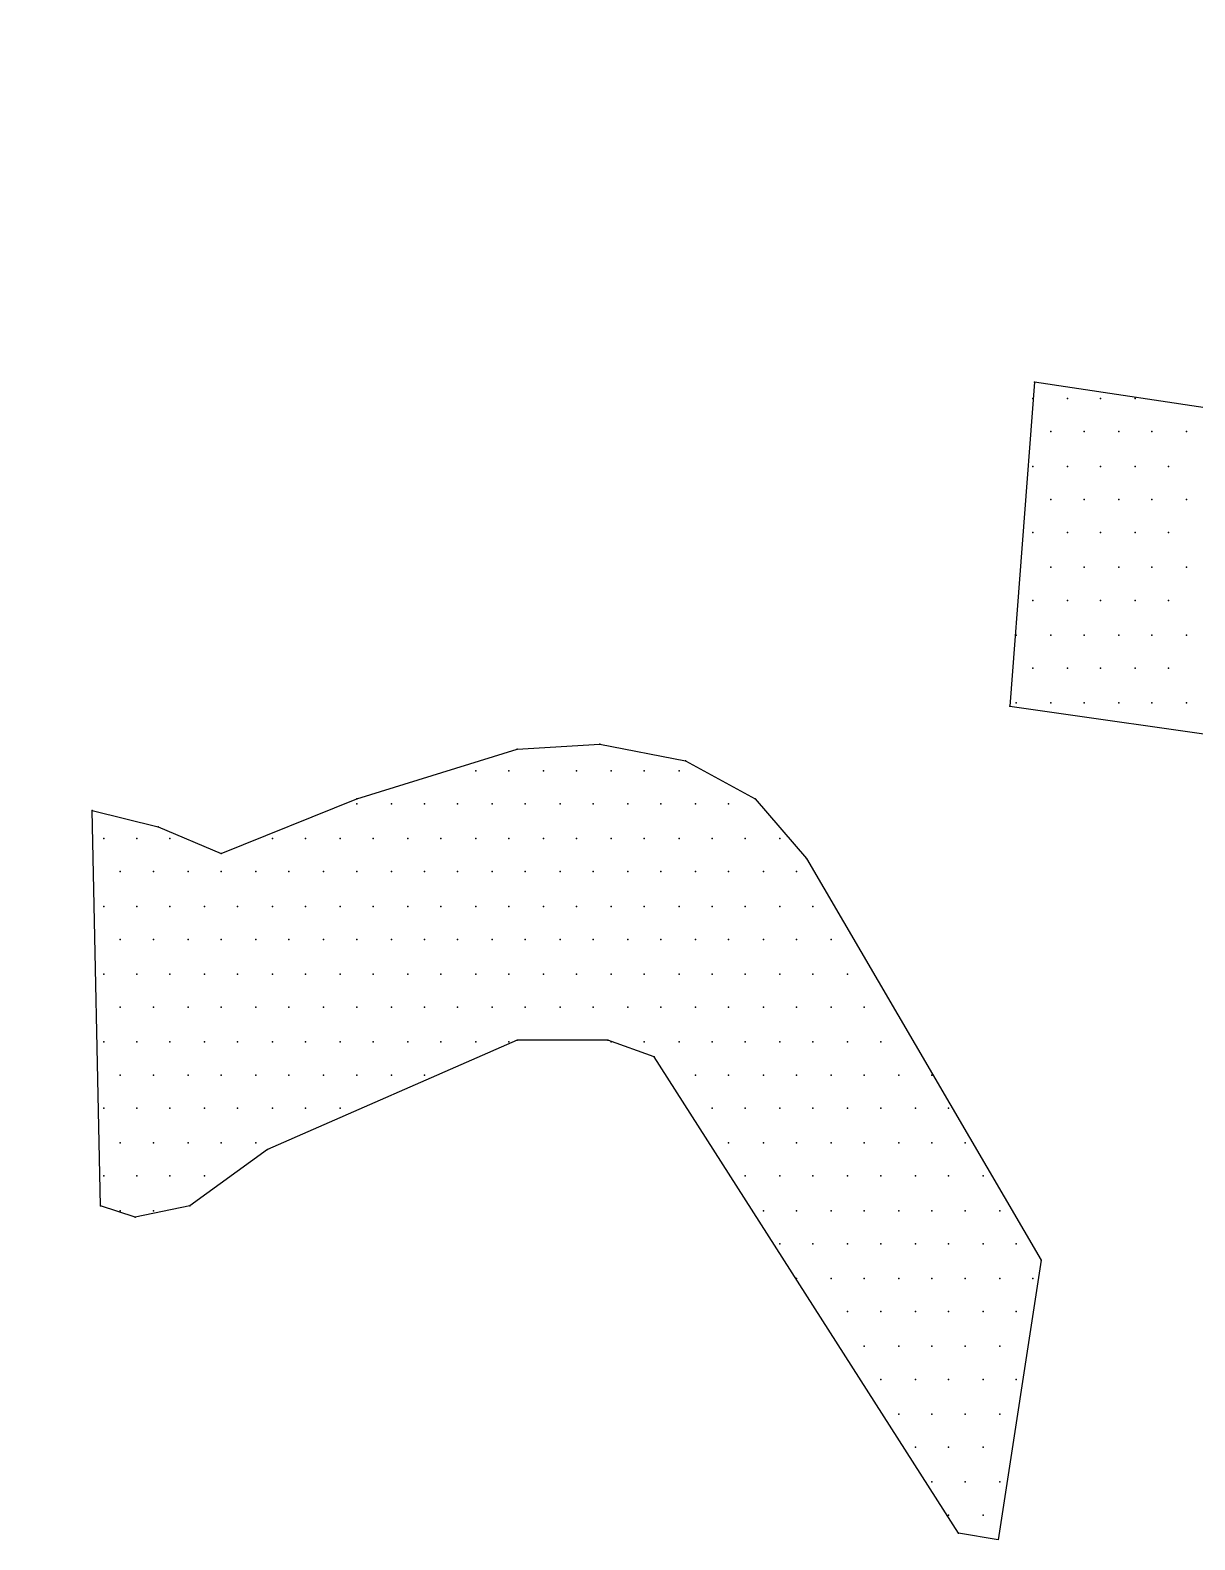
# Model space of a CAD drawing. Extents: x 180421 to 182279, y 668879 to 669787.
# Drawn here: x 181687.315 to 181691.033, y 669709.205 to 669714.022 of the extents above; entities that cross this region are included whole.
import ezdxf

# ---------------------------------------------------------------- set-up
doc = ezdxf.new("R2010")
doc.units = 0
doc.header["$LTSCALE"] = 2.5
doc.header["$MEASUREMENT"] = 0
doc.layers.add('KOTERET', color=1, linetype='CONTINUOUS')

msp = doc.modelspace()

# ---------------------------------------------------------------- linework, layer by layer
at = {"layer": 'KOTERET', "color": 1, "linetype": 'Continuous'}
for points in [[(181688.7952, 669737.3002, 0.06433), (181676.0537, 669740.8155, 0.055067), (181664.7321, 669741.1533, 0.081051), (181651.3572, 669738.4033, 0.05642), (181642.8858, 669734.0225, 0.170965), (181636.3725, 669726.4272, 0.076819), (181635.3802, 669721.9355, 0.118306), (181636.9689, 669715.0897, 0.129737), (181642.0465, 669709.3207, 0.070189), (181651.9853, 669704.0847, 0.047922), (181659.4381, 669702.1899, 0.049022), (181670.1052, 669701.4245, 0.072792), (181685.7075, 669704.127, 0.1248), (181695.9577, 669709.7324, 0.103709), (181701.5895, 669717.6971, 0.036886), (181702.0012, 669719.4442, 0.106536), (181701.7161, 669724.5693, 0.106243), (181696.6491, 669732.3071, 0.106919), (181688.7952, 669737.3002)], [(181659.6281, 669703.3352, 0.049045), (181670.0736, 669702.5857, 0.072972), (181685.3802, 669705.2459, 0.125195), (181695.1659, 669710.5821, 0.103069), (181700.5022, 669718.1035, 0.035565), (181700.8558, 669719.6289, 0.105225), (181700.613, 669724.2104, 0.105504), (181695.8363, 669731.4837, 0.107235), (181688.3729, 669736.2235, 0.064474), (181675.8901, 669739.6648, 0.055181), (181664.8007, 669739.9973, 0.081162), (181651.7742, 669737.3213, 0.05669), (181643.498, 669733.0354, 0.171614), (181637.4545, 669726.0102, 0.076301), (181636.5414, 669721.8932, 0.117637), (181638.0087, 669715.6122, 0.130118), (181642.7116, 669710.276, 0.070334), (181652.3812, 669705.1773, 0.047983), (181659.6281, 669703.3352)]]:
    msp.add_lwpolyline(points, format="xyb", dxfattribs=at)
at = {"layer": 'KOTERET', "color": 2, "linetype": 'Continuous'}
for points in [[(181690.5212, 669712.8993), (181690.442, 669711.8647)], [(181691.1862, 669712.799), (181690.5212, 669712.8993)], [(181690.5159, 669712.8465), (181690.5159, 669712.8465)], [(181690.6267, 669712.8465), (181690.6267, 669712.8465)], [(181690.7323, 669712.8465), (181690.7323, 669712.8465)], [(181690.8431, 669712.8465), (181690.8431, 669712.8465)], [(181690.5739, 669712.7409), (181690.5739, 669712.7409)], [(181690.6795, 669712.7409), (181690.6795, 669712.7409)], [(181690.7903, 669712.7409), (181690.7903, 669712.7409)], [(181690.8959, 669712.7409), (181690.8959, 669712.7409)], [(181691.0067, 669712.7409), (181691.0067, 669712.7409)], [(181690.5159, 669712.6301), (181690.5159, 669712.6301)], [(181690.6267, 669712.6301), (181690.6267, 669712.6301)], [(181690.7323, 669712.6301), (181690.7323, 669712.6301)], [(181690.8431, 669712.6301), (181690.8431, 669712.6301)], [(181690.9487, 669712.6301), (181690.9487, 669712.6301)], [(181690.5739, 669712.5245), (181690.5739, 669712.5245)], [(181690.6795, 669712.5245), (181690.6795, 669712.5245)], [(181690.7903, 669712.5245), (181690.7903, 669712.5245)], [(181690.8959, 669712.5245), (181690.8959, 669712.5245)], [(181691.0067, 669712.5245), (181691.0067, 669712.5245)], [(181690.5159, 669712.4189), (181690.5159, 669712.4189)], [(181690.6267, 669712.4189), (181690.6267, 669712.4189)], [(181690.7323, 669712.4189), (181690.7323, 669712.4189)], [(181690.8431, 669712.4189), (181690.8431, 669712.4189)], [(181690.9487, 669712.4189), (181690.9487, 669712.4189)], [(181690.5739, 669712.3081), (181690.5739, 669712.3081)], [(181690.6795, 669712.3081), (181690.6795, 669712.3081)], [(181690.7903, 669712.3081), (181690.7903, 669712.3081)], [(181690.8959, 669712.3081), (181690.8959, 669712.3081)], [(181691.0067, 669712.3081), (181691.0067, 669712.3081)], [(181690.5159, 669712.2025), (181690.5159, 669712.2025)], [(181690.6267, 669712.2025), (181690.6267, 669712.2025)], [(181690.7323, 669712.2025), (181690.7323, 669712.2025)], [(181690.8431, 669712.2025), (181690.8431, 669712.2025)], [(181690.9487, 669712.2025), (181690.9487, 669712.2025)], [(181690.4631, 669712.0917), (181690.4631, 669712.0917)], [(181690.5739, 669712.0917), (181690.5739, 669712.0917)], [(181690.6795, 669712.0917), (181690.6795, 669712.0917)], [(181690.7903, 669712.0917), (181690.7903, 669712.0917)], [(181690.8959, 669712.0917), (181690.8959, 669712.0917)], [(181691.0067, 669712.0917), (181691.0067, 669712.0917)], [(181690.5159, 669711.9861), (181690.5159, 669711.9861)], [(181690.6267, 669711.9861), (181690.6267, 669711.9861)], [(181690.7323, 669711.9861), (181690.7323, 669711.9861)], [(181690.8431, 669711.9861), (181690.8431, 669711.9861)], [(181690.9487, 669711.9861), (181690.9487, 669711.9861)], [(181690.442, 669711.8647), (181691.2179, 669711.7539)], [(181690.4631, 669711.8753), (181690.4631, 669711.8753)], [(181690.5739, 669711.8753), (181690.5739, 669711.8753)], [(181690.6795, 669711.8753), (181690.6795, 669711.8753)], [(181690.7903, 669711.8753), (181690.7903, 669711.8753)], [(181690.8959, 669711.8753), (181690.8959, 669711.8753)], [(181691.0067, 669711.8753), (181691.0067, 669711.8753)], [(181688.8691, 669711.7275), (181689.133, 669711.7433)], [(181689.133, 669711.7433), (181689.4075, 669711.6906)], [(181688.3571, 669711.5692), (181688.8691, 669711.7275)], [(181688.7371, 669711.6589), (181688.7371, 669711.6589)], [(181688.8427, 669711.6589), (181688.8427, 669711.6589)], [(181688.9535, 669711.6589), (181688.9535, 669711.6589)], [(181689.0591, 669711.6589), (181689.0591, 669711.6589)], [(181689.1699, 669711.6589), (181689.1699, 669711.6589)], [(181689.2755, 669711.6589), (181689.2755, 669711.6589)], [(181689.3863, 669711.6589), (181689.3863, 669711.6589)], [(181689.4075, 669711.6906), (181689.6291, 669711.5692)], [(181687.9243, 669711.395), (181688.3571, 669711.5692)], [(181688.3571, 669711.5533), (181688.3571, 669711.5533)], [(181688.4679, 669711.5533), (181688.4679, 669711.5533)], [(181688.5735, 669711.5533), (181688.5735, 669711.5533)], [(181688.6791, 669711.5533), (181688.6791, 669711.5533)], [(181688.7899, 669711.5533), (181688.7899, 669711.5533)], [(181688.8955, 669711.5533), (181688.8955, 669711.5533)], [(181689.0063, 669711.5533), (181689.0063, 669711.5533)], [(181689.1119, 669711.5533), (181689.1119, 669711.5533)], [(181689.2227, 669711.5533), (181689.2227, 669711.5533)], [(181689.3283, 669711.5533), (181689.3283, 669711.5533)], [(181689.4391, 669711.5533), (181689.4391, 669711.5533)], [(181689.5447, 669711.5533), (181689.5447, 669711.5533)], [(181689.6291, 669711.5692), (181689.7928, 669711.3792)], [(181687.539, 669710.2707), (181687.5126, 669711.5322)], [(181687.5126, 669711.5322), (181687.7237, 669711.4794)], [(181687.7237, 669711.4794), (181687.9243, 669711.395)], [(181687.5495, 669711.4425), (181687.5495, 669711.4425)], [(181687.6551, 669711.4425), (181687.6551, 669711.4425)], [(181687.7607, 669711.4425), (181687.7607, 669711.4425)], [(181688.0879, 669711.4425), (181688.0879, 669711.4425)], [(181688.1935, 669711.4425), (181688.1935, 669711.4425)], [(181688.3043, 669711.4425), (181688.3043, 669711.4425)], [(181688.4099, 669711.4425), (181688.4099, 669711.4425)], [(181688.5207, 669711.4425), (181688.5207, 669711.4425)], [(181688.6263, 669711.4425), (181688.6263, 669711.4425)], [(181688.7371, 669711.4425), (181688.7371, 669711.4425)], [(181688.8427, 669711.4425), (181688.8427, 669711.4425)], [(181688.9535, 669711.4425), (181688.9535, 669711.4425)], [(181689.0591, 669711.4425), (181689.0591, 669711.4425)], [(181689.1699, 669711.4425), (181689.1699, 669711.4425)], [(181689.2755, 669711.4425), (181689.2755, 669711.4425)], [(181689.3863, 669711.4425), (181689.3863, 669711.4425)], [(181689.4919, 669711.4425), (181689.4919, 669711.4425)], [(181689.5975, 669711.4425), (181689.5975, 669711.4425)], [(181689.7083, 669711.4425), (181689.7083, 669711.4425)], [(181689.7928, 669711.3792), (181690.5423, 669710.0966)], [(181687.6023, 669711.3369), (181687.6023, 669711.3369)], [(181687.7079, 669711.3369), (181687.7079, 669711.3369)], [(181687.8187, 669711.3369), (181687.8187, 669711.3369)], [(181687.9243, 669711.3369), (181687.9243, 669711.3369)], [(181688.0351, 669711.3369), (181688.0351, 669711.3369)], [(181688.1407, 669711.3369), (181688.1407, 669711.3369)], [(181688.2515, 669711.3369), (181688.2515, 669711.3369)], [(181688.3571, 669711.3369), (181688.3571, 669711.3369)], [(181688.4679, 669711.3369), (181688.4679, 669711.3369)], [(181688.5735, 669711.3369), (181688.5735, 669711.3369)], [(181688.6791, 669711.3369), (181688.6791, 669711.3369)], [(181688.7899, 669711.3369), (181688.7899, 669711.3369)], [(181688.8955, 669711.3369), (181688.8955, 669711.3369)], [(181689.0063, 669711.3369), (181689.0063, 669711.3369)], [(181689.1119, 669711.3369), (181689.1119, 669711.3369)], [(181689.2227, 669711.3369), (181689.2227, 669711.3369)], [(181689.3283, 669711.3369), (181689.3283, 669711.3369)], [(181689.4391, 669711.3369), (181689.4391, 669711.3369)], [(181689.5447, 669711.3369), (181689.5447, 669711.3369)], [(181689.6555, 669711.3369), (181689.6555, 669711.3369)], [(181689.7611, 669711.3369), (181689.7611, 669711.3369)], [(181687.5495, 669711.2261), (181687.5495, 669711.2261)], [(181687.6551, 669711.2261), (181687.6551, 669711.2261)], [(181687.7607, 669711.2261), (181687.7607, 669711.2261)], [(181687.8715, 669711.2261), (181687.8715, 669711.2261)], [(181687.9771, 669711.2261), (181687.9771, 669711.2261)], [(181688.0879, 669711.2261), (181688.0879, 669711.2261)], [(181688.1935, 669711.2261), (181688.1935, 669711.2261)], [(181688.3043, 669711.2261), (181688.3043, 669711.2261)], [(181688.4099, 669711.2261), (181688.4099, 669711.2261)], [(181688.5207, 669711.2261), (181688.5207, 669711.2261)], [(181688.6263, 669711.2261), (181688.6263, 669711.2261)], [(181688.7371, 669711.2261), (181688.7371, 669711.2261)], [(181688.8427, 669711.2261), (181688.8427, 669711.2261)], [(181688.9535, 669711.2261), (181688.9535, 669711.2261)], [(181689.0591, 669711.2261), (181689.0591, 669711.2261)], [(181689.1699, 669711.2261), (181689.1699, 669711.2261)], [(181689.2755, 669711.2261), (181689.2755, 669711.2261)], [(181689.3863, 669711.2261), (181689.3863, 669711.2261)], [(181689.4919, 669711.2261), (181689.4919, 669711.2261)], [(181689.5975, 669711.2261), (181689.5975, 669711.2261)], [(181689.7083, 669711.2261), (181689.7083, 669711.2261)], [(181689.8139, 669711.2261), (181689.8139, 669711.2261)], [(181687.6023, 669711.1205), (181687.6023, 669711.1205)], [(181687.7079, 669711.1205), (181687.7079, 669711.1205)], [(181687.8187, 669711.1205), (181687.8187, 669711.1205)], [(181687.9243, 669711.1205), (181687.9243, 669711.1205)], [(181688.0351, 669711.1205), (181688.0351, 669711.1205)], [(181688.1407, 669711.1205), (181688.1407, 669711.1205)], [(181688.2515, 669711.1205), (181688.2515, 669711.1205)], [(181688.3571, 669711.1205), (181688.3571, 669711.1205)], [(181688.4679, 669711.1205), (181688.4679, 669711.1205)], [(181688.5735, 669711.1205), (181688.5735, 669711.1205)], [(181688.6791, 669711.1205), (181688.6791, 669711.1205)], [(181688.7899, 669711.1205), (181688.7899, 669711.1205)], [(181688.8955, 669711.1205), (181688.8955, 669711.1205)], [(181689.0063, 669711.1205), (181689.0063, 669711.1205)], [(181689.1119, 669711.1205), (181689.1119, 669711.1205)], [(181689.2227, 669711.1205), (181689.2227, 669711.1205)], [(181689.3283, 669711.1205), (181689.3283, 669711.1205)], [(181689.4391, 669711.1205), (181689.4391, 669711.1205)], [(181689.5447, 669711.1205), (181689.5447, 669711.1205)], [(181689.6555, 669711.1205), (181689.6555, 669711.1205)], [(181689.7611, 669711.1205), (181689.7611, 669711.1205)], [(181689.8719, 669711.1205), (181689.8719, 669711.1205)], [(181687.5495, 669711.0097), (181687.5495, 669711.0097)], [(181687.6551, 669711.0097), (181687.6551, 669711.0097)], [(181687.7607, 669711.0097), (181687.7607, 669711.0097)], [(181687.8715, 669711.0097), (181687.8715, 669711.0097)], [(181687.9771, 669711.0097), (181687.9771, 669711.0097)], [(181688.0879, 669711.0097), (181688.0879, 669711.0097)], [(181688.1935, 669711.0097), (181688.1935, 669711.0097)], [(181688.3043, 669711.0097), (181688.3043, 669711.0097)], [(181688.4099, 669711.0097), (181688.4099, 669711.0097)], [(181688.5207, 669711.0097), (181688.5207, 669711.0097)], [(181688.6263, 669711.0097), (181688.6263, 669711.0097)], [(181688.7371, 669711.0097), (181688.7371, 669711.0097)], [(181688.8427, 669711.0097), (181688.8427, 669711.0097)], [(181688.9535, 669711.0097), (181688.9535, 669711.0097)], [(181689.0591, 669711.0097), (181689.0591, 669711.0097)], [(181689.1699, 669711.0097), (181689.1699, 669711.0097)], [(181689.2755, 669711.0097), (181689.2755, 669711.0097)], [(181689.3863, 669711.0097), (181689.3863, 669711.0097)], [(181689.4919, 669711.0097), (181689.4919, 669711.0097)], [(181689.5975, 669711.0097), (181689.5975, 669711.0097)], [(181689.7083, 669711.0097), (181689.7083, 669711.0097)], [(181689.8139, 669711.0097), (181689.8139, 669711.0097)], [(181689.9247, 669711.0097), (181689.9247, 669711.0097)], [(181687.6023, 669710.9041), (181687.6023, 669710.9041)], [(181687.7079, 669710.9041), (181687.7079, 669710.9041)], [(181687.8187, 669710.9041), (181687.8187, 669710.9041)], [(181687.9243, 669710.9041), (181687.9243, 669710.9041)], [(181688.0351, 669710.9041), (181688.0351, 669710.9041)], [(181688.1407, 669710.9041), (181688.1407, 669710.9041)], [(181688.2515, 669710.9041), (181688.2515, 669710.9041)], [(181688.3571, 669710.9041), (181688.3571, 669710.9041)], [(181688.4679, 669710.9041), (181688.4679, 669710.9041)], [(181688.5735, 669710.9041), (181688.5735, 669710.9041)], [(181688.6791, 669710.9041), (181688.6791, 669710.9041)], [(181688.7899, 669710.9041), (181688.7899, 669710.9041)], [(181688.8955, 669710.9041), (181688.8955, 669710.9041)], [(181689.0063, 669710.9041), (181689.0063, 669710.9041)], [(181689.1119, 669710.9041), (181689.1119, 669710.9041)], [(181689.2227, 669710.9041), (181689.2227, 669710.9041)], [(181689.3283, 669710.9041), (181689.3283, 669710.9041)], [(181689.4391, 669710.9041), (181689.4391, 669710.9041)], [(181689.5447, 669710.9041), (181689.5447, 669710.9041)], [(181689.6555, 669710.9041), (181689.6555, 669710.9041)], [(181689.7611, 669710.9041), (181689.7611, 669710.9041)], [(181689.8719, 669710.9041), (181689.8719, 669710.9041)], [(181689.9775, 669710.9041), (181689.9775, 669710.9041)], [(181687.5495, 669710.7933), (181687.5495, 669710.7933)], [(181687.6551, 669710.7933), (181687.6551, 669710.7933)], [(181687.7607, 669710.7933), (181687.7607, 669710.7933)], [(181687.8715, 669710.7933), (181687.8715, 669710.7933)], [(181687.9771, 669710.7933), (181687.9771, 669710.7933)], [(181688.8691, 669710.7986), (181688.0721, 669710.4502)], [(181688.0879, 669710.7933), (181688.0879, 669710.7933)], [(181688.1935, 669710.7933), (181688.1935, 669710.7933)], [(181688.3043, 669710.7933), (181688.3043, 669710.7933)], [(181688.4099, 669710.7933), (181688.4099, 669710.7933)], [(181688.5207, 669710.7933), (181688.5207, 669710.7933)], [(181688.6263, 669710.7933), (181688.6263, 669710.7933)], [(181688.7371, 669710.7933), (181688.7371, 669710.7933)], [(181688.8427, 669710.7933), (181688.8427, 669710.7933)], [(181689.1594, 669710.7986), (181688.8691, 669710.7986)], [(181689.3072, 669710.7458), (181689.1594, 669710.7986)], [(181689.1699, 669710.7933), (181689.1699, 669710.7933)], [(181689.2755, 669710.7933), (181689.2755, 669710.7933)], [(181689.3863, 669710.7933), (181689.3863, 669710.7933)], [(181689.4919, 669710.7933), (181689.4919, 669710.7933)], [(181689.5975, 669710.7933), (181689.5975, 669710.7933)], [(181689.7083, 669710.7933), (181689.7083, 669710.7933)], [(181689.8139, 669710.7933), (181689.8139, 669710.7933)], [(181689.9247, 669710.7933), (181689.9247, 669710.7933)], [(181690.0303, 669710.7933), (181690.0303, 669710.7933)], [(181690.2784, 669709.2257), (181689.3072, 669710.7458)], [(181687.6023, 669710.6877), (181687.6023, 669710.6877)], [(181687.7079, 669710.6877), (181687.7079, 669710.6877)], [(181687.8187, 669710.6877), (181687.8187, 669710.6877)], [(181687.9243, 669710.6877), (181687.9243, 669710.6877)], [(181688.0351, 669710.6877), (181688.0351, 669710.6877)], [(181688.1407, 669710.6877), (181688.1407, 669710.6877)], [(181688.2515, 669710.6877), (181688.2515, 669710.6877)], [(181688.3571, 669710.6877), (181688.3571, 669710.6877)], [(181688.4679, 669710.6877), (181688.4679, 669710.6877)], [(181688.5735, 669710.6877), (181688.5735, 669710.6877)], [(181689.4391, 669710.6877), (181689.4391, 669710.6877)], [(181689.5447, 669710.6877), (181689.5447, 669710.6877)], [(181689.6555, 669710.6877), (181689.6555, 669710.6877)], [(181689.7611, 669710.6877), (181689.7611, 669710.6877)], [(181689.8719, 669710.6877), (181689.8719, 669710.6877)], [(181689.9775, 669710.6877), (181689.9775, 669710.6877)], [(181690.0883, 669710.6877), (181690.0883, 669710.6877)], [(181690.1939, 669710.6877), (181690.1939, 669710.6877)], [(181687.5495, 669710.5821), (181687.5495, 669710.5821)], [(181687.6551, 669710.5821), (181687.6551, 669710.5821)], [(181687.7607, 669710.5821), (181687.7607, 669710.5821)], [(181687.8715, 669710.5821), (181687.8715, 669710.5821)], [(181687.9771, 669710.5821), (181687.9771, 669710.5821)], [(181688.0879, 669710.5821), (181688.0879, 669710.5821)], [(181688.1935, 669710.5821), (181688.1935, 669710.5821)], [(181688.3043, 669710.5821), (181688.3043, 669710.5821)], [(181689.4919, 669710.5821), (181689.4919, 669710.5821)], [(181689.5975, 669710.5821), (181689.5975, 669710.5821)], [(181689.7083, 669710.5821), (181689.7083, 669710.5821)], [(181689.8139, 669710.5821), (181689.8139, 669710.5821)], [(181689.9247, 669710.5821), (181689.9247, 669710.5821)], [(181690.0303, 669710.5821), (181690.0303, 669710.5821)], [(181690.1411, 669710.5821), (181690.1411, 669710.5821)], [(181690.2467, 669710.5821), (181690.2467, 669710.5821)], [(181687.6023, 669710.4713), (181687.6023, 669710.4713)], [(181687.7079, 669710.4713), (181687.7079, 669710.4713)], [(181687.8187, 669710.4713), (181687.8187, 669710.4713)], [(181688.0721, 669710.4502), (181687.824, 669710.2707)], [(181687.9243, 669710.4713), (181687.9243, 669710.4713)], [(181688.0351, 669710.4713), (181688.0351, 669710.4713)], [(181689.5447, 669710.4713), (181689.5447, 669710.4713)], [(181689.6555, 669710.4713), (181689.6555, 669710.4713)], [(181689.7611, 669710.4713), (181689.7611, 669710.4713)], [(181689.8719, 669710.4713), (181689.8719, 669710.4713)], [(181689.9775, 669710.4713), (181689.9775, 669710.4713)], [(181690.0883, 669710.4713), (181690.0883, 669710.4713)], [(181690.1939, 669710.4713), (181690.1939, 669710.4713)], [(181690.2995, 669710.4713), (181690.2995, 669710.4713)], [(181687.5495, 669710.3657), (181687.5495, 669710.3657)], [(181687.6551, 669710.3657), (181687.6551, 669710.3657)], [(181687.7607, 669710.3657), (181687.7607, 669710.3657)], [(181687.8715, 669710.3657), (181687.8715, 669710.3657)], [(181689.5975, 669710.3657), (181689.5975, 669710.3657)], [(181689.7083, 669710.3657), (181689.7083, 669710.3657)], [(181689.8139, 669710.3657), (181689.8139, 669710.3657)], [(181689.9247, 669710.3657), (181689.9247, 669710.3657)], [(181690.0303, 669710.3657), (181690.0303, 669710.3657)], [(181690.1411, 669710.3657), (181690.1411, 669710.3657)], [(181690.2467, 669710.3657), (181690.2467, 669710.3657)], [(181690.3575, 669710.3657), (181690.3575, 669710.3657)], [(181687.6498, 669710.2338), (181687.539, 669710.2707)], [(181687.6023, 669710.2549), (181687.6023, 669710.2549)], [(181687.824, 669710.2707), (181687.6498, 669710.2338)], [(181687.7079, 669710.2549), (181687.7079, 669710.2549)], [(181689.6555, 669710.2549), (181689.6555, 669710.2549)], [(181689.7611, 669710.2549), (181689.7611, 669710.2549)], [(181689.8719, 669710.2549), (181689.8719, 669710.2549)], [(181689.9775, 669710.2549), (181689.9775, 669710.2549)], [(181690.0883, 669710.2549), (181690.0883, 669710.2549)], [(181690.1939, 669710.2549), (181690.1939, 669710.2549)], [(181690.2995, 669710.2549), (181690.2995, 669710.2549)], [(181690.4103, 669710.2549), (181690.4103, 669710.2549)], [(181689.7083, 669710.1493), (181689.7083, 669710.1493)], [(181689.8139, 669710.1493), (181689.8139, 669710.1493)], [(181689.9247, 669710.1493), (181689.9247, 669710.1493)], [(181690.0303, 669710.1493), (181690.0303, 669710.1493)], [(181690.1411, 669710.1493), (181690.1411, 669710.1493)], [(181690.2467, 669710.1493), (181690.2467, 669710.1493)], [(181690.3575, 669710.1493), (181690.3575, 669710.1493)], [(181690.4631, 669710.1493), (181690.4631, 669710.1493)], [(181690.5423, 669710.0966), (181690.405, 669709.2045)], [(181689.7611, 669710.0385), (181689.7611, 669710.0385)], [(181689.8719, 669710.0385), (181689.8719, 669710.0385)], [(181689.9775, 669710.0385), (181689.9775, 669710.0385)], [(181690.0883, 669710.0385), (181690.0883, 669710.0385)], [(181690.1939, 669710.0385), (181690.1939, 669710.0385)], [(181690.2995, 669710.0385), (181690.2995, 669710.0385)], [(181690.4103, 669710.0385), (181690.4103, 669710.0385)], [(181690.5159, 669710.0385), (181690.5159, 669710.0385)], [(181689.9247, 669709.9329), (181689.9247, 669709.9329)], [(181690.0303, 669709.9329), (181690.0303, 669709.9329)], [(181690.1411, 669709.9329), (181690.1411, 669709.9329)], [(181690.2467, 669709.9329), (181690.2467, 669709.9329)], [(181690.3575, 669709.9329), (181690.3575, 669709.9329)], [(181690.4631, 669709.9329), (181690.4631, 669709.9329)], [(181689.9775, 669709.8221), (181689.9775, 669709.8221)], [(181690.0883, 669709.8221), (181690.0883, 669709.8221)], [(181690.1939, 669709.8221), (181690.1939, 669709.8221)], [(181690.2995, 669709.8221), (181690.2995, 669709.8221)], [(181690.4103, 669709.8221), (181690.4103, 669709.8221)], [(181690.0303, 669709.7165), (181690.0303, 669709.7165)], [(181690.1411, 669709.7165), (181690.1411, 669709.7165)], [(181690.2467, 669709.7165), (181690.2467, 669709.7165)], [(181690.3575, 669709.7165), (181690.3575, 669709.7165)], [(181690.4631, 669709.7165), (181690.4631, 669709.7165)], [(181690.0883, 669709.6057), (181690.0883, 669709.6057)], [(181690.1939, 669709.6057), (181690.1939, 669709.6057)], [(181690.2995, 669709.6057), (181690.2995, 669709.6057)], [(181690.4103, 669709.6057), (181690.4103, 669709.6057)], [(181690.1411, 669709.5001), (181690.1411, 669709.5001)], [(181690.2467, 669709.5001), (181690.2467, 669709.5001)], [(181690.3575, 669709.5001), (181690.3575, 669709.5001)], [(181690.1939, 669709.3893), (181690.1939, 669709.3893)], [(181690.2995, 669709.3893), (181690.2995, 669709.3893)], [(181690.4103, 669709.3893), (181690.4103, 669709.3893)], [(181690.2467, 669709.2837), (181690.2467, 669709.2837)], [(181690.3575, 669709.2837), (181690.3575, 669709.2837)], [(181690.405, 669709.2045), (181690.2784, 669709.2257)]]:
    msp.add_lwpolyline(points, dxfattribs=at)
at = {"layer": 'KOTERET', "color": 1}
for p in [(181690.5212, 669712.8993), (181690.5212, 669712.8993), (181690.5159, 669712.8465), (181690.5159, 669712.8465), (181690.6267, 669712.8465), (181690.6267, 669712.8465), (181690.7323, 669712.8465), (181690.7323, 669712.8465), (181690.8431, 669712.8465), (181690.8431, 669712.8465), (181690.5739, 669712.7409), (181690.5739, 669712.7409), (181690.6795, 669712.7409), (181690.6795, 669712.7409), (181690.7903, 669712.7409), (181690.7903, 669712.7409), (181690.8959, 669712.7409), (181690.8959, 669712.7409), (181691.0067, 669712.7409), (181691.0067, 669712.7409), (181690.5159, 669712.6301), (181690.5159, 669712.6301), (181690.6267, 669712.6301), (181690.6267, 669712.6301), (181690.7323, 669712.6301), (181690.7323, 669712.6301), (181690.8431, 669712.6301), (181690.8431, 669712.6301), (181690.9487, 669712.6301), (181690.9487, 669712.6301), (181690.5739, 669712.5245), (181690.5739, 669712.5245), (181690.6795, 669712.5245), (181690.6795, 669712.5245), (181690.7903, 669712.5245), (181690.7903, 669712.5245), (181690.8959, 669712.5245), (181690.8959, 669712.5245), (181691.0067, 669712.5245), (181691.0067, 669712.5245), (181690.5159, 669712.4189), (181690.5159, 669712.4189), (181690.6267, 669712.4189), (181690.6267, 669712.4189), (181690.7323, 669712.4189), (181690.7323, 669712.4189), (181690.8431, 669712.4189), (181690.8431, 669712.4189), (181690.9487, 669712.4189), (181690.9487, 669712.4189), (181690.5739, 669712.3081), (181690.5739, 669712.3081), (181690.6795, 669712.3081), (181690.6795, 669712.3081), (181690.7903, 669712.3081), (181690.7903, 669712.3081), (181690.8959, 669712.3081), (181690.8959, 669712.3081), (181691.0067, 669712.3081), (181691.0067, 669712.3081), (181690.5159, 669712.2025), (181690.5159, 669712.2025), (181690.6267, 669712.2025), (181690.6267, 669712.2025), (181690.7323, 669712.2025), (181690.7323, 669712.2025), (181690.8431, 669712.2025), (181690.8431, 669712.2025), (181690.9487, 669712.2025), (181690.9487, 669712.2025), (181690.4631, 669712.0917), (181690.4631, 669712.0917), (181690.5739, 669712.0917), (181690.5739, 669712.0917), (181690.6795, 669712.0917), (181690.6795, 669712.0917), (181690.7903, 669712.0917), (181690.7903, 669712.0917), (181690.8959, 669712.0917), (181690.8959, 669712.0917), (181691.0067, 669712.0917), (181691.0067, 669712.0917), (181690.5159, 669711.9861), (181690.5159, 669711.9861), (181690.6267, 669711.9861), (181690.6267, 669711.9861), (181690.7323, 669711.9861), (181690.7323, 669711.9861), (181690.8431, 669711.9861), (181690.8431, 669711.9861), (181690.9487, 669711.9861), (181690.9487, 669711.9861), (181690.442, 669711.8647), (181690.442, 669711.8647), (181690.4631, 669711.8753), (181690.4631, 669711.8753), (181690.5739, 669711.8753), (181690.5739, 669711.8753), (181690.6795, 669711.8753), (181690.6795, 669711.8753), (181690.7903, 669711.8753), (181690.7903, 669711.8753), (181690.8959, 669711.8753), (181690.8959, 669711.8753), (181691.0067, 669711.8753), (181691.0067, 669711.8753), (181689.133, 669711.7433), (181689.133, 669711.7433), (181688.8691, 669711.7275), (181688.8691, 669711.7275), (181688.7371, 669711.6589), (181688.7371, 669711.6589), (181688.8427, 669711.6589), (181688.8427, 669711.6589), (181688.9535, 669711.6589), (181688.9535, 669711.6589), (181689.0591, 669711.6589), (181689.0591, 669711.6589), (181689.1699, 669711.6589), (181689.1699, 669711.6589), (181689.2755, 669711.6589), (181689.2755, 669711.6589), (181689.3863, 669711.6589), (181689.3863, 669711.6589), (181689.4075, 669711.6906), (181689.4075, 669711.6906), (181688.3571, 669711.5692), (181688.3571, 669711.5692), (181688.3571, 669711.5533), (181688.3571, 669711.5533), (181688.4679, 669711.5533), (181688.4679, 669711.5533), (181688.5735, 669711.5533), (181688.5735, 669711.5533), (181688.6791, 669711.5533), (181688.6791, 669711.5533), (181688.7899, 669711.5533), (181688.7899, 669711.5533), (181688.8955, 669711.5533), (181688.8955, 669711.5533), (181689.0063, 669711.5533), (181689.0063, 669711.5533), (181689.1119, 669711.5533), (181689.1119, 669711.5533), (181689.2227, 669711.5533), (181689.2227, 669711.5533), (181689.3283, 669711.5533), (181689.3283, 669711.5533), (181689.4391, 669711.5533), (181689.4391, 669711.5533), (181689.5447, 669711.5533), (181689.5447, 669711.5533), (181689.6291, 669711.5692), (181689.6291, 669711.5692), (181687.5126, 669711.5322), (181687.5126, 669711.5322), (181687.7237, 669711.4794), (181687.7237, 669711.4794), (181687.5495, 669711.4425), (181687.5495, 669711.4425), (181687.6551, 669711.4425), (181687.6551, 669711.4425), (181687.7607, 669711.4425), (181687.7607, 669711.4425), (181688.0879, 669711.4425), (181688.0879, 669711.4425), (181688.1935, 669711.4425), (181688.1935, 669711.4425), (181688.3043, 669711.4425), (181688.3043, 669711.4425), (181688.4099, 669711.4425), (181688.4099, 669711.4425), (181688.5207, 669711.4425), (181688.5207, 669711.4425), (181688.6263, 669711.4425), (181688.6263, 669711.4425), (181688.7371, 669711.4425), (181688.7371, 669711.4425), (181688.8427, 669711.4425), (181688.8427, 669711.4425), (181688.9535, 669711.4425), (181688.9535, 669711.4425), (181689.0591, 669711.4425), (181689.0591, 669711.4425), (181689.1699, 669711.4425), (181689.1699, 669711.4425), (181689.2755, 669711.4425), (181689.2755, 669711.4425), (181689.3863, 669711.4425), (181689.3863, 669711.4425), (181689.4919, 669711.4425), (181689.4919, 669711.4425), (181689.5975, 669711.4425), (181689.5975, 669711.4425), (181689.7083, 669711.4425), (181689.7083, 669711.4425), (181687.9243, 669711.395), (181687.9243, 669711.395), (181689.7928, 669711.3792), (181689.7928, 669711.3792), (181687.6023, 669711.3369), (181687.6023, 669711.3369), (181687.7079, 669711.3369), (181687.7079, 669711.3369), (181687.8187, 669711.3369), (181687.8187, 669711.3369), (181687.9243, 669711.3369), (181687.9243, 669711.3369), (181688.0351, 669711.3369), (181688.0351, 669711.3369), (181688.1407, 669711.3369), (181688.1407, 669711.3369), (181688.2515, 669711.3369), (181688.2515, 669711.3369), (181688.3571, 669711.3369), (181688.3571, 669711.3369), (181688.4679, 669711.3369), (181688.4679, 669711.3369), (181688.5735, 669711.3369), (181688.5735, 669711.3369), (181688.6791, 669711.3369), (181688.6791, 669711.3369), (181688.7899, 669711.3369), (181688.7899, 669711.3369), (181688.8955, 669711.3369), (181688.8955, 669711.3369), (181689.0063, 669711.3369), (181689.0063, 669711.3369), (181689.1119, 669711.3369), (181689.1119, 669711.3369), (181689.2227, 669711.3369), (181689.2227, 669711.3369), (181689.3283, 669711.3369), (181689.3283, 669711.3369), (181689.4391, 669711.3369), (181689.4391, 669711.3369), (181689.5447, 669711.3369), (181689.5447, 669711.3369), (181689.6555, 669711.3369), (181689.6555, 669711.3369), (181689.7611, 669711.3369), (181689.7611, 669711.3369), (181687.5495, 669711.2261), (181687.5495, 669711.2261), (181687.6551, 669711.2261), (181687.6551, 669711.2261), (181687.7607, 669711.2261), (181687.7607, 669711.2261), (181687.8715, 669711.2261), (181687.8715, 669711.2261), (181687.9771, 669711.2261), (181687.9771, 669711.2261), (181688.0879, 669711.2261), (181688.0879, 669711.2261), (181688.1935, 669711.2261), (181688.1935, 669711.2261), (181688.3043, 669711.2261), (181688.3043, 669711.2261), (181688.4099, 669711.2261), (181688.4099, 669711.2261), (181688.5207, 669711.2261), (181688.5207, 669711.2261), (181688.6263, 669711.2261), (181688.6263, 669711.2261), (181688.7371, 669711.2261), (181688.7371, 669711.2261), (181688.8427, 669711.2261), (181688.8427, 669711.2261), (181688.9535, 669711.2261), (181688.9535, 669711.2261), (181689.0591, 669711.2261), (181689.0591, 669711.2261), (181689.1699, 669711.2261), (181689.1699, 669711.2261), (181689.2755, 669711.2261), (181689.2755, 669711.2261), (181689.3863, 669711.2261), (181689.3863, 669711.2261), (181689.4919, 669711.2261), (181689.4919, 669711.2261), (181689.5975, 669711.2261), (181689.5975, 669711.2261), (181689.7083, 669711.2261), (181689.7083, 669711.2261), (181689.8139, 669711.2261), (181689.8139, 669711.2261), (181687.6023, 669711.1205), (181687.6023, 669711.1205), (181687.7079, 669711.1205), (181687.7079, 669711.1205), (181687.8187, 669711.1205), (181687.8187, 669711.1205), (181687.9243, 669711.1205), (181687.9243, 669711.1205), (181688.0351, 669711.1205), (181688.0351, 669711.1205), (181688.1407, 669711.1205), (181688.1407, 669711.1205), (181688.2515, 669711.1205), (181688.2515, 669711.1205), (181688.3571, 669711.1205), (181688.3571, 669711.1205), (181688.4679, 669711.1205), (181688.4679, 669711.1205), (181688.5735, 669711.1205), (181688.5735, 669711.1205), (181688.6791, 669711.1205), (181688.6791, 669711.1205), (181688.7899, 669711.1205), (181688.7899, 669711.1205), (181688.8955, 669711.1205), (181688.8955, 669711.1205), (181689.0063, 669711.1205), (181689.0063, 669711.1205), (181689.1119, 669711.1205), (181689.1119, 669711.1205), (181689.2227, 669711.1205), (181689.2227, 669711.1205), (181689.3283, 669711.1205), (181689.3283, 669711.1205), (181689.4391, 669711.1205), (181689.4391, 669711.1205), (181689.5447, 669711.1205), (181689.5447, 669711.1205), (181689.6555, 669711.1205), (181689.6555, 669711.1205), (181689.7611, 669711.1205), (181689.7611, 669711.1205), (181689.8719, 669711.1205), (181689.8719, 669711.1205), (181687.5495, 669711.0097), (181687.5495, 669711.0097), (181687.6551, 669711.0097), (181687.6551, 669711.0097), (181687.7607, 669711.0097), (181687.7607, 669711.0097), (181687.8715, 669711.0097), (181687.8715, 669711.0097), (181687.9771, 669711.0097), (181687.9771, 669711.0097), (181688.0879, 669711.0097), (181688.0879, 669711.0097), (181688.1935, 669711.0097), (181688.1935, 669711.0097), (181688.3043, 669711.0097), (181688.3043, 669711.0097), (181688.4099, 669711.0097), (181688.4099, 669711.0097), (181688.5207, 669711.0097), (181688.5207, 669711.0097), (181688.6263, 669711.0097), (181688.6263, 669711.0097), (181688.7371, 669711.0097), (181688.7371, 669711.0097), (181688.8427, 669711.0097), (181688.8427, 669711.0097), (181688.9535, 669711.0097), (181688.9535, 669711.0097), (181689.0591, 669711.0097), (181689.0591, 669711.0097), (181689.1699, 669711.0097), (181689.1699, 669711.0097), (181689.2755, 669711.0097), (181689.2755, 669711.0097), (181689.3863, 669711.0097), (181689.3863, 669711.0097), (181689.4919, 669711.0097), (181689.4919, 669711.0097), (181689.5975, 669711.0097), (181689.5975, 669711.0097), (181689.7083, 669711.0097), (181689.7083, 669711.0097), (181689.8139, 669711.0097), (181689.8139, 669711.0097), (181689.9247, 669711.0097), (181689.9247, 669711.0097), (181687.6023, 669710.9041), (181687.6023, 669710.9041), (181687.7079, 669710.9041), (181687.7079, 669710.9041), (181687.8187, 669710.9041), (181687.8187, 669710.9041), (181687.9243, 669710.9041), (181687.9243, 669710.9041), (181688.0351, 669710.9041), (181688.0351, 669710.9041), (181688.1407, 669710.9041), (181688.1407, 669710.9041), (181688.2515, 669710.9041), (181688.2515, 669710.9041), (181688.3571, 669710.9041), (181688.3571, 669710.9041), (181688.4679, 669710.9041), (181688.4679, 669710.9041), (181688.5735, 669710.9041), (181688.5735, 669710.9041), (181688.6791, 669710.9041), (181688.6791, 669710.9041), (181688.7899, 669710.9041), (181688.7899, 669710.9041), (181688.8955, 669710.9041), (181688.8955, 669710.9041), (181689.0063, 669710.9041), (181689.0063, 669710.9041), (181689.1119, 669710.9041), (181689.1119, 669710.9041), (181689.2227, 669710.9041), (181689.2227, 669710.9041), (181689.3283, 669710.9041), (181689.3283, 669710.9041), (181689.4391, 669710.9041), (181689.4391, 669710.9041), (181689.5447, 669710.9041), (181689.5447, 669710.9041), (181689.6555, 669710.9041), (181689.6555, 669710.9041), (181689.7611, 669710.9041), (181689.7611, 669710.9041), (181689.8719, 669710.9041), (181689.8719, 669710.9041), (181689.9775, 669710.9041), (181689.9775, 669710.9041), (181687.5495, 669710.7933), (181687.5495, 669710.7933), (181687.6551, 669710.7933), (181687.6551, 669710.7933), (181687.7607, 669710.7933), (181687.7607, 669710.7933), (181687.8715, 669710.7933), (181687.8715, 669710.7933), (181687.9771, 669710.7933), (181687.9771, 669710.7933), (181688.0879, 669710.7933), (181688.0879, 669710.7933), (181688.1935, 669710.7933), (181688.1935, 669710.7933), (181688.3043, 669710.7933), (181688.3043, 669710.7933), (181688.4099, 669710.7933), (181688.4099, 669710.7933), (181688.5207, 669710.7933), (181688.5207, 669710.7933), (181688.6263, 669710.7933), (181688.6263, 669710.7933), (181688.7371, 669710.7933), (181688.7371, 669710.7933), (181688.8427, 669710.7933), (181688.8427, 669710.7933), (181688.8691, 669710.7986), (181688.8691, 669710.7986), (181689.1594, 669710.7986), (181689.1594, 669710.7986), (181689.1699, 669710.7933), (181689.1699, 669710.7933), (181689.2755, 669710.7933), (181689.2755, 669710.7933), (181689.3863, 669710.7933), (181689.3863, 669710.7933), (181689.4919, 669710.7933), (181689.4919, 669710.7933), (181689.5975, 669710.7933), (181689.5975, 669710.7933), (181689.7083, 669710.7933), (181689.7083, 669710.7933), (181689.8139, 669710.7933), (181689.8139, 669710.7933), (181689.9247, 669710.7933), (181689.9247, 669710.7933), (181690.0303, 669710.7933), (181690.0303, 669710.7933), (181689.3072, 669710.7458), (181689.3072, 669710.7458), (181687.6023, 669710.6877), (181687.6023, 669710.6877), (181687.7079, 669710.6877), (181687.7079, 669710.6877), (181687.8187, 669710.6877), (181687.8187, 669710.6877), (181687.9243, 669710.6877), (181687.9243, 669710.6877), (181688.0351, 669710.6877), (181688.0351, 669710.6877), (181688.1407, 669710.6877), (181688.1407, 669710.6877), (181688.2515, 669710.6877), (181688.2515, 669710.6877), (181688.3571, 669710.6877), (181688.3571, 669710.6877), (181688.4679, 669710.6877), (181688.4679, 669710.6877), (181688.5735, 669710.6877), (181688.5735, 669710.6877), (181689.4391, 669710.6877), (181689.4391, 669710.6877), (181689.5447, 669710.6877), (181689.5447, 669710.6877), (181689.6555, 669710.6877), (181689.6555, 669710.6877), (181689.7611, 669710.6877), (181689.7611, 669710.6877), (181689.8719, 669710.6877), (181689.8719, 669710.6877), (181689.9775, 669710.6877), (181689.9775, 669710.6877), (181690.0883, 669710.6877), (181690.0883, 669710.6877), (181690.1939, 669710.6877), (181690.1939, 669710.6877), (181687.5495, 669710.5821), (181687.5495, 669710.5821), (181687.6551, 669710.5821), (181687.6551, 669710.5821), (181687.7607, 669710.5821), (181687.7607, 669710.5821), (181687.8715, 669710.5821), (181687.8715, 669710.5821), (181687.9771, 669710.5821), (181687.9771, 669710.5821), (181688.0879, 669710.5821), (181688.0879, 669710.5821), (181688.1935, 669710.5821), (181688.1935, 669710.5821), (181688.3043, 669710.5821), (181688.3043, 669710.5821), (181689.4919, 669710.5821), (181689.4919, 669710.5821), (181689.5975, 669710.5821), (181689.5975, 669710.5821), (181689.7083, 669710.5821), (181689.7083, 669710.5821), (181689.8139, 669710.5821), (181689.8139, 669710.5821), (181689.9247, 669710.5821), (181689.9247, 669710.5821), (181690.0303, 669710.5821), (181690.0303, 669710.5821), (181690.1411, 669710.5821), (181690.1411, 669710.5821), (181690.2467, 669710.5821), (181690.2467, 669710.5821), (181687.6023, 669710.4713), (181687.6023, 669710.4713), (181687.7079, 669710.4713), (181687.7079, 669710.4713), (181687.8187, 669710.4713), (181687.8187, 669710.4713), (181687.9243, 669710.4713), (181687.9243, 669710.4713), (181688.0351, 669710.4713), (181688.0351, 669710.4713), (181688.0721, 669710.4502), (181688.0721, 669710.4502), (181689.5447, 669710.4713), (181689.5447, 669710.4713), (181689.6555, 669710.4713), (181689.6555, 669710.4713), (181689.7611, 669710.4713), (181689.7611, 669710.4713), (181689.8719, 669710.4713), (181689.8719, 669710.4713), (181689.9775, 669710.4713), (181689.9775, 669710.4713), (181690.0883, 669710.4713), (181690.0883, 669710.4713), (181690.1939, 669710.4713), (181690.1939, 669710.4713), (181690.2995, 669710.4713), (181690.2995, 669710.4713), (181687.5495, 669710.3657), (181687.5495, 669710.3657), (181687.6551, 669710.3657), (181687.6551, 669710.3657), (181687.7607, 669710.3657), (181687.7607, 669710.3657), (181687.8715, 669710.3657), (181687.8715, 669710.3657), (181689.5975, 669710.3657), (181689.5975, 669710.3657), (181689.7083, 669710.3657), (181689.7083, 669710.3657), (181689.8139, 669710.3657), (181689.8139, 669710.3657), (181689.9247, 669710.3657), (181689.9247, 669710.3657), (181690.0303, 669710.3657), (181690.0303, 669710.3657), (181690.1411, 669710.3657), (181690.1411, 669710.3657), (181690.2467, 669710.3657), (181690.2467, 669710.3657), (181690.3575, 669710.3657), (181690.3575, 669710.3657), (181687.539, 669710.2707), (181687.539, 669710.2707), (181687.6023, 669710.2549), (181687.6023, 669710.2549), (181687.7079, 669710.2549), (181687.7079, 669710.2549), (181687.824, 669710.2707), (181687.824, 669710.2707), (181689.6555, 669710.2549), (181689.6555, 669710.2549), (181689.7611, 669710.2549), (181689.7611, 669710.2549), (181689.8719, 669710.2549), (181689.8719, 669710.2549), (181689.9775, 669710.2549), (181689.9775, 669710.2549), (181690.0883, 669710.2549), (181690.0883, 669710.2549), (181690.1939, 669710.2549), (181690.1939, 669710.2549), (181690.2995, 669710.2549), (181690.2995, 669710.2549), (181690.4103, 669710.2549), (181690.4103, 669710.2549), (181687.6498, 669710.2338), (181687.6498, 669710.2338), (181689.7083, 669710.1493), (181689.7083, 669710.1493), (181689.8139, 669710.1493), (181689.8139, 669710.1493), (181689.9247, 669710.1493), (181689.9247, 669710.1493), (181690.0303, 669710.1493), (181690.0303, 669710.1493), (181690.1411, 669710.1493), (181690.1411, 669710.1493), (181690.2467, 669710.1493), (181690.2467, 669710.1493), (181690.3575, 669710.1493), (181690.3575, 669710.1493), (181690.4631, 669710.1493), (181690.4631, 669710.1493), (181690.5423, 669710.0966), (181690.5423, 669710.0966), (181689.7611, 669710.0385), (181689.7611, 669710.0385), (181689.8719, 669710.0385), (181689.8719, 669710.0385), (181689.9775, 669710.0385), (181689.9775, 669710.0385), (181690.0883, 669710.0385), (181690.0883, 669710.0385), (181690.1939, 669710.0385), (181690.1939, 669710.0385), (181690.2995, 669710.0385), (181690.2995, 669710.0385), (181690.4103, 669710.0385), (181690.4103, 669710.0385), (181690.5159, 669710.0385), (181690.5159, 669710.0385), (181689.9247, 669709.9329), (181689.9247, 669709.9329), (181690.0303, 669709.9329), (181690.0303, 669709.9329), (181690.1411, 669709.9329), (181690.1411, 669709.9329), (181690.2467, 669709.9329), (181690.2467, 669709.9329), (181690.3575, 669709.9329), (181690.3575, 669709.9329), (181690.4631, 669709.9329), (181690.4631, 669709.9329), (181689.9775, 669709.8221), (181689.9775, 669709.8221), (181690.0883, 669709.8221), (181690.0883, 669709.8221), (181690.1939, 669709.8221), (181690.1939, 669709.8221), (181690.2995, 669709.8221), (181690.2995, 669709.8221), (181690.4103, 669709.8221), (181690.4103, 669709.8221), (181690.0303, 669709.7165), (181690.0303, 669709.7165), (181690.1411, 669709.7165), (181690.1411, 669709.7165), (181690.2467, 669709.7165), (181690.2467, 669709.7165), (181690.3575, 669709.7165), (181690.3575, 669709.7165), (181690.4631, 669709.7165), (181690.4631, 669709.7165), (181690.0883, 669709.6057), (181690.0883, 669709.6057), (181690.1939, 669709.6057), (181690.1939, 669709.6057), (181690.2995, 669709.6057), (181690.2995, 669709.6057), (181690.4103, 669709.6057), (181690.4103, 669709.6057), (181690.1411, 669709.5001), (181690.1411, 669709.5001), (181690.2467, 669709.5001), (181690.2467, 669709.5001), (181690.3575, 669709.5001), (181690.3575, 669709.5001), (181690.1939, 669709.3893), (181690.1939, 669709.3893), (181690.2995, 669709.3893), (181690.2995, 669709.3893), (181690.4103, 669709.3893), (181690.4103, 669709.3893), (181690.2467, 669709.2837), (181690.2467, 669709.2837), (181690.3575, 669709.2837), (181690.3575, 669709.2837), (181690.2784, 669709.2257), (181690.2784, 669709.2257)]:
    msp.add_point(p, dxfattribs=at)

doc.saveas('drawing.dxf')
